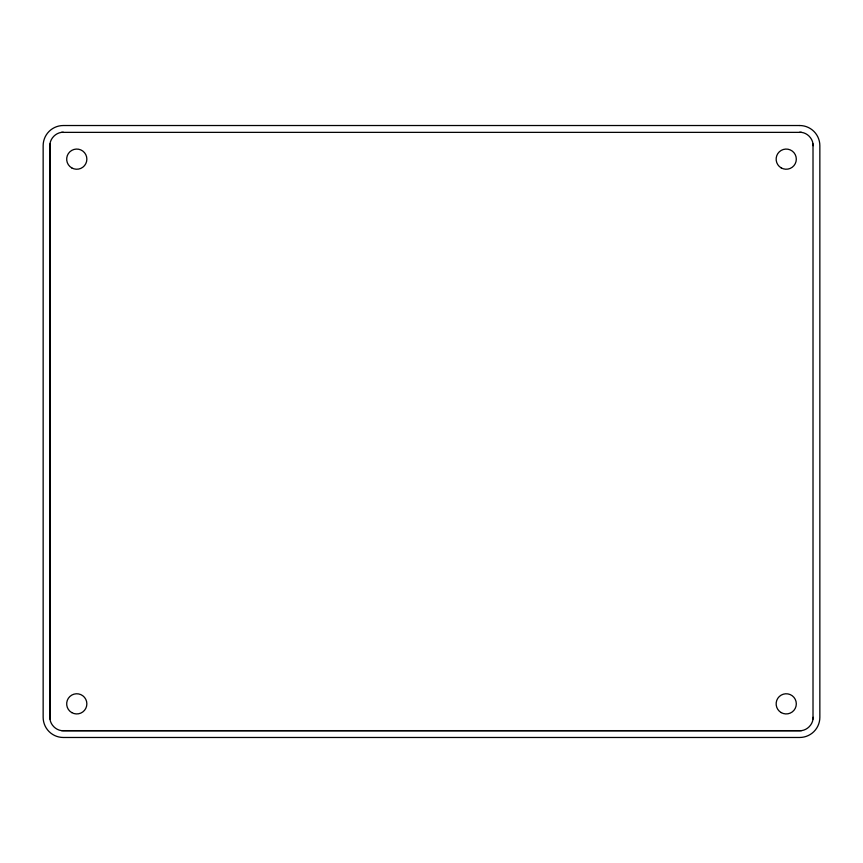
<?xml version="1.0" encoding="UTF-8"?>
<svg xmlns="http://www.w3.org/2000/svg" width="863" height="863" viewBox="0 0 863 863"><rect width="100%" height="100%" fill="white"/><g stroke="black" fill="none" stroke-linecap="round" stroke-linejoin="round"><path stroke-width="1.29" d="M63.323 132.255C56.138 132.104 49.72 138.512 49.871 145.696L49.871 717.304C49.72 724.489 56.138 730.896 63.323 730.745L799.677 730.745C806.862 730.896 813.28 724.489 813.129 717.304M61.564 132.363L801.436 132.363C807.941 133.118 813.226 139.148 813.129 145.696M61.564 730.637L801.436 730.637M799.677 132.255L801.436 132.363M813.011 143.948L813.011 719.052M49.989 143.948L49.989 719.052M799.677 125.523L63.323 125.523A20.173 20.173 0 0 0 43.15 145.696L43.15 717.304A20.173 20.173 0 0 0 63.323 737.477L799.677 737.477A20.173 20.173 0 0 0 819.85 717.304L819.85 145.696A20.173 20.173 0 0 0 799.677 125.523M71.726 712.59A10.086 10.086 0 0 0 86.861 703.852A10.086 10.086 0 0 0 71.726 695.114A10.086 10.086 0 0 0 71.726 712.59M71.726 167.886A10.086 10.086 0 0 0 86.861 159.148A10.086 10.086 0 0 0 71.726 150.41A10.086 10.086 0 0 0 71.726 167.886M781.188 712.59A10.086 10.086 0 0 0 796.312 703.852A10.086 10.086 0 0 0 781.188 695.114A10.086 10.086 0 0 0 781.188 712.59M781.188 167.886A10.086 10.086 0 0 0 796.312 159.148A10.086 10.086 0 0 0 781.188 150.41A10.086 10.086 0 0 0 781.188 167.886"/></g></svg>
